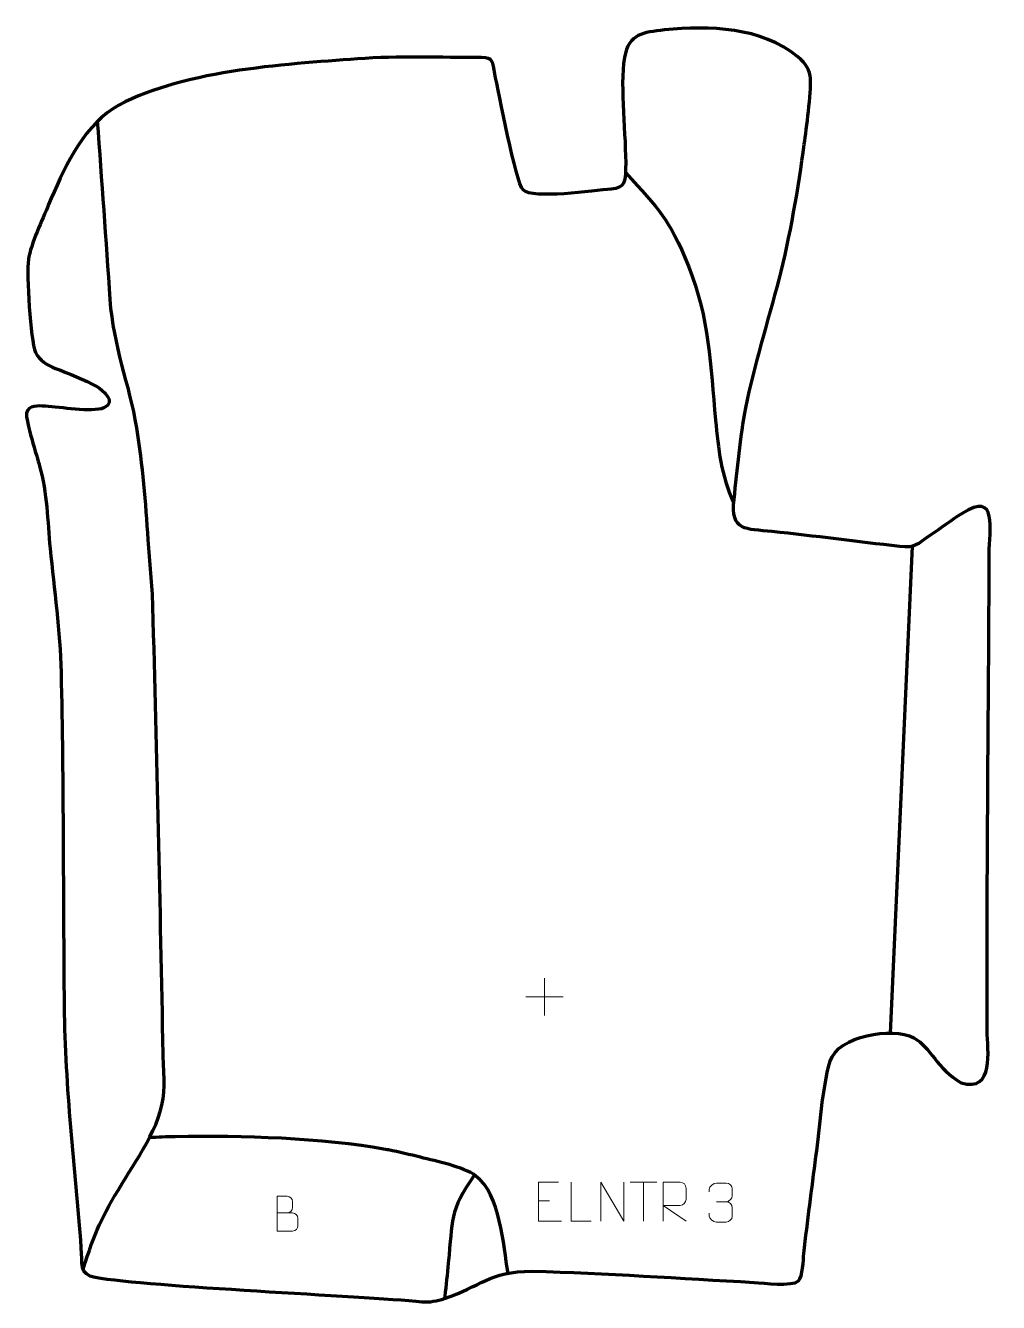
# Model space of a CAD drawing. Header units: millimetres. Extents: x -568 to 56, y -3 to 816.
import ezdxf

# ---------------------------------------------------------------- set-up
doc = ezdxf.new("R2010")
doc.units = ezdxf.units.MM
doc.header["$MEASUREMENT"] = 0
doc.layers.add('layer 2', color=7, linetype='Continuous')
doc.layers.add('layer 3', color=7, linetype='Continuous')

msp = doc.modelspace()

# ---------------------------------------------------------------- linework, layer by layer
at = {"layer": 'layer 2', "color": 142, "lineweight": 158}
for points, knots in [([(-531.0745, 17.8368), (-523.3452, 42.2003), (-519.2616, 51.0018), (-506.0305, 73.013), (-506.0305, 73.013), (-494.6216, 91.7307), (-478.7691, 113.2378), (-478.9941, 135.9737), (-478.9941, 135.9737), (-479.0598, 142.6087), (-479.469, 149.2681), (-479.6472, 155.9091), (-479.6472, 155.9091), (-481.4694, 251.6318), (-483.6492, 347.3463), (-486.2511, 443.0511), (-486.2511, 443.0511), (-486.6288, 456.9298), (-488.2227, 471.9062), (-489.1941, 485.9149), (-489.1941, 485.9149), (-490.8664, 510.0319), (-492.7463, 533.7498), (-496.5597, 557.6525), (-496.5597, 557.6525), (-501.3471, 586.4816), (-511.546, 609.6299), (-513.6084, 640.0004), (-513.6084, 640.0004), (-516.2011, 678.179), (-518.975, 716.3446), (-521.7102, 754.5131)], [0, 0, 0, 0, 0.11111111, 0.11111111, 0.11111111, 0.11111111, 0.22222222, 0.22222222, 0.22222222, 0.22222222, 0.33333333, 0.33333333, 0.33333333, 0.33333333, 0.44444444, 0.44444444, 0.44444444, 0.44444444, 0.55555556, 0.55555556, 0.55555556, 0.55555556, 0.66666667, 0.66666667, 0.66666667, 0.66666667, 0.77777778, 0.77777778, 0.77777778, 0.77777778, 1, 1, 1, 1]), ([(-183.0158, 721.4606), (-161.2608, 697.3635), (-155.4722, 693.0071), (-142.6609, 661.3661), (-142.6609, 661.3661), (-129.0423, 627.7316), (-128.6221, 598.1909), (-125.2178, 562.6476), (-125.2178, 562.6476), (-123.5108, 544.8252), (-121.5403, 526.6345), (-113.9545, 510.2074)], [0, 0, 0, 0, 0.25, 0.25, 0.25, 0.25, 0.5, 0.5, 0.5, 0.5, 1, 1, 1, 1]), ([(-258.3252, 15.4234), (-261.4277, 33.3119), (-263.5531, 66.443), (-278.9684, 77.8608), (-278.9684, 77.8608), (-287.105, 83.8874), (-304.3676, 87.3132), (-314.6008, 89.8826), (-314.6008, 89.8826), (-321.4331, 91.5982), (-328.2378, 93.1607), (-335.1385, 94.5775), (-335.1385, 94.5775), (-335.1385, 94.5775), (-335.9893, 94.7477), (-335.9893, 94.7477), (-335.9893, 94.7477), (-378.9088, 102.5454), (-428.2071, 103.6098), (-471.9042, 103.0893), (-471.9042, 103.0893), (-477.4455, 103.0232), (-482.941, 102.7543), (-488.4707, 102.4174)], [0, 0, 0, 0, 0.14285714, 0.14285714, 0.14285714, 0.14285714, 0.28571429, 0.28571429, 0.28571429, 0.28571429, 0.42857143, 0.42857143, 0.42857143, 0.42857143, 0.57142857, 0.57142857, 0.57142857, 0.57142857, 0.71428571, 0.71428571, 0.71428571, 0.71428571, 1, 1, 1, 1]), ([(-279.8794, 78.6365), (-296.3092, 54.7192), (-293.8551, 50.1501), (-296.7016, 21.9866), (-296.7016, 21.9866), (-297.418, 14.8983), (-298.1746, 7.8142), (-298.9357, 0.7305), (-298.9357, 0.7305), (-298.9357, 0.7305), (-299.0948, -0.7492), (-299.0948, -0.7492)], [0, 0, 0, 0, 0.25, 0.25, 0.25, 0.25, 0.5, 0.5, 0.5, 0.5, 1, 1, 1, 1])]:
    msp.add_open_spline(points, degree=3, knots=knots, dxfattribs=at)
msp.add_open_spline([(-12.8775, 169.5662), (-12.8775, 169.5662), (1.0518, 481.7936), (1.0518, 481.7936)], degree=3, dxfattribs=at)
at = {"layer": 'layer 2', "color": 250, "lineweight": 9}
for points in [[(-234.9661, 204.8061), (-234.9661, 204.8061), (-234.9661, 180.8282), (-234.9661, 180.8282)], [(-246.955, 192.8171), (-246.955, 192.8171), (-222.9771, 192.8171), (-222.9771, 192.8171)], [(-179.9597, 73.8137), (-179.9597, 73.8137), (-162.9725, 73.8137), (-162.9725, 73.8137)], [(-171.4659, 48.8837), (-171.4659, 48.8837), (-171.4659, 73.8372), (-171.4659, 73.8372)], [(-238.899, 61.9575), (-238.899, 61.9575), (-231.7309, 61.9575), (-231.7309, 61.9575)], [(-124.5643, 61.3604), (-124.5643, 61.3604), (-118.3679, 61.3604), (-118.3679, 61.3604)]]:
    msp.add_open_spline(points, degree=3, dxfattribs=at)
for points, knots in [([(-226.0251, 73.8372), (-226.0251, 73.8372), (-238.899, 73.8372), (-238.899, 73.8372), (-238.899, 73.8372), (-238.899, 73.8372), (-238.899, 48.8836), (-238.899, 48.8836), (-238.899, 48.8836), (-238.899, 48.8836), (-224.0332, 48.8836), (-224.0332, 48.8836)], [0, 0, 0, 0, 0.25, 0.25, 0.25, 0.25, 0.5, 0.5, 0.5, 0.5, 1, 1, 1, 1]), ([(-204.9916, 48.8836), (-204.9916, 48.8836), (-217.9407, 48.8836), (-217.9407, 48.8836), (-217.9407, 48.8836), (-217.9407, 48.8836), (-217.9407, 73.8372), (-217.9407, 73.8372)], [0, 0, 0, 0, 0.33333333, 0.33333333, 0.33333333, 0.33333333, 1, 1, 1, 1]), ([(-198.7935, 48.8837), (-198.7935, 48.8837), (-198.7935, 73.8372), (-198.7935, 73.8372), (-198.7935, 73.8372), (-198.7935, 73.8372), (-184.1387, 48.8837), (-184.1387, 48.8837), (-184.1387, 48.8837), (-184.1387, 48.8837), (-184.1387, 73.8372), (-184.1387, 73.8372)], [0, 0, 0, 0, 0.25, 0.25, 0.25, 0.25, 0.5, 0.5, 0.5, 0.5, 1, 1, 1, 1]), ([(-158.7982, 48.8837), (-158.7982, 48.8837), (-158.7982, 73.8372), (-158.7982, 73.8372), (-158.7982, 73.8372), (-155.2034, 73.8372), (-151.6079, 73.8372), (-148.0127, 73.8372), (-148.0127, 73.8372), (-145.6874, 73.7995), (-144.1301, 72.3095), (-144.1342, 69.9431), (-144.1342, 69.9431), (-144.1346, 67.9076), (-144.1346, 64.8482), (-144.1342, 62.8122), (-144.1342, 62.8122), (-144.1407, 60.9367), (-145.953, 58.9949), (-147.9625, 58.9758), (-147.9625, 58.9758), (-147.9625, 58.9758), (-158.7982, 58.9758), (-158.7982, 58.9758), (-158.7982, 58.9758), (-158.7982, 58.9758), (-144.1435, 48.8837), (-144.1435, 48.8837)], [0, 0, 0, 0, 0.125, 0.125, 0.125, 0.125, 0.25, 0.25, 0.25, 0.25, 0.375, 0.375, 0.375, 0.375, 0.5, 0.5, 0.5, 0.5, 0.625, 0.625, 0.625, 0.625, 0.75, 0.75, 0.75, 0.75, 1, 1, 1, 1]), ([(-129.274, 67.6056), (-129.274, 67.6056), (-129.274, 69.4628), (-129.274, 69.4628), (-129.274, 69.4628), (-129.2883, 71.2047), (-126.6238, 73.3228), (-124.5647, 73.3001), (-124.5647, 73.3001), (-122.5006, 73.3001), (-120.4366, 73.3001), (-118.3729, 73.3001), (-118.3729, 73.3001), (-116.1784, 73.3089), (-114.5801, 71.4621), (-114.5357, 69.55), (-114.5357, 69.55), (-114.5361, 68.1149), (-114.5361, 66.6798), (-114.5357, 65.2443), (-114.5357, 65.2443), (-114.5843, 63.5908), (-116.1869, 61.3608), (-118.3852, 61.3708), (-118.3852, 61.3708), (-116.1815, 61.3596), (-114.5735, 59.5564), (-114.5195, 57.4969), (-114.5195, 57.4969), (-114.5199, 55.7122), (-114.5199, 53.9275), (-114.5195, 52.1424), (-114.5195, 52.1424), (-114.5094, 50.081), (-116.5643, 48.3179), (-118.3852, 48.326), (-118.3852, 48.326), (-120.4505, 48.3263), (-122.5157, 48.3263), (-124.5813, 48.326), (-124.5813, 48.326), (-126.7499, 48.3375), (-129.2809, 50.7377), (-129.2995, 52.1995), (-129.2995, 52.1995), (-129.2995, 52.1995), (-129.2995, 54.1081), (-129.2995, 54.1081)], [0, 0, 0, 0, 0.07692308, 0.07692308, 0.07692308, 0.07692308, 0.15384615, 0.15384615, 0.15384615, 0.15384615, 0.23076923, 0.23076923, 0.23076923, 0.23076923, 0.30769231, 0.30769231, 0.30769231, 0.30769231, 0.38461538, 0.38461538, 0.38461538, 0.38461538, 0.46153846, 0.46153846, 0.46153846, 0.46153846, 0.53846154, 0.53846154, 0.53846154, 0.53846154, 0.61538462, 0.61538462, 0.61538462, 0.61538462, 0.69230769, 0.69230769, 0.69230769, 0.69230769, 0.76923077, 0.76923077, 0.76923077, 0.76923077, 0.84615385, 0.84615385, 0.84615385, 0.84615385, 1, 1, 1, 1]), ([(-406.462, 54.1457), (-403.203, 54.1461), (-399.9436, 54.1461), (-396.6839, 54.1457), (-396.6839, 54.1457), (-394.9146, 54.1302), (-393.1917, 52.5752), (-393.1917, 50.7394), (-393.1917, 50.7394), (-393.192, 49.7286), (-393.192, 46.9973), (-393.1917, 45.9862), (-393.1917, 45.9862), (-393.1758, 44.3221), (-394.5571, 42.5183), (-396.6365, 42.5335), (-396.6365, 42.5335), (-399.8965, 42.5338), (-403.1562, 42.5338), (-406.4155, 42.5335), (-406.4155, 42.5335), (-406.4155, 49.9839), (-406.4155, 57.434), (-406.4155, 64.8838), (-406.4155, 64.8838), (-404.2894, 64.8838), (-402.163, 64.8838), (-400.0365, 64.8838), (-400.0365, 64.8838), (-398.531, 64.8996), (-396.653, 63.1884), (-396.6371, 61.4307), (-396.6371, 61.4307), (-396.6375, 59.5801), (-396.6375, 59.4494), (-396.6371, 57.5985), (-396.6371, 57.5985), (-396.6217, 55.7479), (-398.2826, 54.1302), (-400.083, 54.1457)], [0, 0, 0, 0, 0.09090909, 0.09090909, 0.09090909, 0.09090909, 0.18181818, 0.18181818, 0.18181818, 0.18181818, 0.27272727, 0.27272727, 0.27272727, 0.27272727, 0.36363636, 0.36363636, 0.36363636, 0.36363636, 0.45454545, 0.45454545, 0.45454545, 0.45454545, 0.54545455, 0.54545455, 0.54545455, 0.54545455, 0.63636364, 0.63636364, 0.63636364, 0.63636364, 0.72727273, 0.72727273, 0.72727273, 0.72727273, 0.81818182, 0.81818182, 0.81818182, 0.81818182, 1, 1, 1, 1])]:
    msp.add_open_spline(points, degree=3, knots=knots, dxfattribs=at)
at = {"layer": 'layer 3', "color": 242, "lineweight": 158}
msp.add_open_spline([(-517.6402, 570.4909), (-509.2853, 574.2517), (-518.2527, 581.9797), (-522.3243, 584.2736), (-522.3243, 584.2736), (-529.8191, 588.496), (-540.5507, 592.6996), (-548.6882, 595.8699), (-548.6882, 595.8699), (-554.4365, 598.1115), (-558.5776, 600.7112), (-561.6582, 606.1416), (-561.6582, 606.1416), (-564.7006, 614.1491), (-567.5812, 656.3543), (-566.121, 665.7037), (-566.121, 665.7037), (-564.5481, 675.7754), (-557.2542, 691.008), (-553.1343, 700.9196), (-553.1343, 700.9196), (-544.1602, 722.5097), (-532.1032, 749.1983), (-511.9535, 762.4078), (-511.9535, 762.4078), (-471.0322, 786.7986), (-402.413, 790.9338), (-355.0094, 794.3998), (-355.0094, 794.3998), (-328.5343, 796.3356), (-301.8693, 795.1702), (-275.3426, 795.2003), (-275.3426, 795.2003), (-267.8392, 795.2165), (-268.2724, 792.2622), (-266.8221, 784.8985), (-266.8221, 784.8985), (-264.6546, 773.9534), (-253.3412, 715.0288), (-248.6869, 710.304), (-248.6869, 710.304), (-242.6915, 704.2178), (-203.3883, 709.8547), (-192.2537, 710.8648), (-192.2537, 710.8648), (-183.2815, 711.6995), (-183.238, 715.7868), (-182.9084, 723.9434), (-182.9084, 723.9434), (-182.5569, 745.1964), (-186.7938, 775.7989), (-183.7034, 795.282), (-183.7034, 795.282), (-180.7427, 810.7108), (-171.8259, 811.2909), (-157.9052, 813.0092), (-157.9052, 813.0092), (-128.7747, 815.7791), (-96.1904, 814.9709), (-72.332, 795.6477), (-72.332, 795.6477), (-66.8413, 791.2007), (-64.7747, 786.6467), (-64.3325, 781.7622), (-64.3325, 781.7622), (-63.7418, 772.0734), (-66.9799, 749.8836), (-68.3166, 739.6723), (-68.3166, 739.6723), (-71.9719, 711.75), (-77.4098, 680.1015), (-84.4399, 652.9712), (-84.4399, 652.9712), (-91.4626, 626.092), (-100.2842, 597.6253), (-105.8072, 570.6181), (-105.8072, 570.6181), (-109.5111, 551.6484), (-111.1706, 531.3014), (-113.3336, 512.0109), (-113.3336, 512.0109), (-115.6615, 491.2503), (-105.8919, 492.9574), (-88.8533, 491.217), (-88.8533, 491.217), (-61.4683, 488.3805), (-34.2763, 484.6425), (-6.9746, 481.6597), (-6.9746, 481.6597), (3.272, 480.5402), (3.7515, 482.9486), (12.2953, 488.6666), (12.2953, 488.6666), (19.049, 493.1968), (26.2599, 498.6297), (32.9281, 502.868), (32.9281, 502.868), (56.3046, 517.7262), (50.4334, 491.8892), (50.3614, 477.0585), (50.3614, 477.0585), (49.9905, 375.0779), (48.7483, 272.9048), (49.0416, 170.9518), (49.0416, 170.9518), (49.2499, 158.6912), (53.927, 131.2198), (32.3562, 137.6025), (32.3562, 137.6025), (16.5863, 146.6768), (13.0327, 160.4133), (1.9355, 166.4229), (1.9355, 166.4229), (-11.8257, 173.8751), (-46.4878, 167.8002), (-51.7512, 151.4475), (-51.7512, 151.4475), (-56.9303, 132.9021), (-58.1543, 109.7663), (-60.8069, 90.3174), (-60.8069, 90.3174), (-63.4591, 69.7767), (-66.2192, 48.7758), (-68.5644, 28.2398), (-68.5644, 28.2398), (-68.9999, 24.427), (-69.2145, 12.8568), (-71.9949, 10.5396), (-71.9949, 10.5396), (-76.341, 6.9176), (-94.5361, 9.1803), (-100.3647, 9.6395), (-100.3647, 9.6395), (-147.5878, 12.191), (-195.52, 15.5672), (-242.7342, 16.7997), (-242.7342, 16.7997), (-271.1703, 16.556), (-275.496, 6.9294), (-299.0948, -0.7492), (-299.0948, -0.7492), (-303.8492, -2.2962), (-308.745, -3.2507), (-313.6485, -2.769), (-313.6485, -2.769), (-351.9967, 0.9986), (-488.0647, 6.7122), (-523.3472, 12.9336), (-523.3472, 12.9336), (-534.0525, 14.8212), (-531.6144, 21.9001), (-532.3943, 31.7201), (-532.3943, 31.7201), (-536.5635, 84.2133), (-542.6006, 133.9845), (-543.1598, 186.9234), (-543.1598, 186.9234), (-543.9127, 258.2103), (-543.4946, 329.4895), (-545.1608, 400.7685), (-545.1608, 400.7685), (-545.8242, 427.4144), (-549.6556, 453.921), (-552.1992, 480.433), (-552.1992, 480.433), (-553.8278, 498.061), (-554.1999, 516.0175), (-558.9371, 533.1587), (-558.9371, 533.1587), (-560.4866, 538.7657), (-567.9689, 562.8404), (-567.4298, 567.1838), (-567.4298, 567.1838), (-566.0074, 572.5647), (-559.766, 571.8635), (-555.2205, 571.6226), (-555.2205, 571.6226), (-545.5212, 571.1083), (-525.9742, 567.4409), (-517.6402, 570.4909)], degree=3, knots=[0, 0, 0, 0, 0.02173913, 0.02173913, 0.02173913, 0.02173913, 0.04347826, 0.04347826, 0.04347826, 0.04347826, 0.06521739, 0.06521739, 0.06521739, 0.06521739, 0.08695652, 0.08695652, 0.08695652, 0.08695652, 0.10869565, 0.10869565, 0.10869565, 0.10869565, 0.13043478, 0.13043478, 0.13043478, 0.13043478, 0.15217391, 0.15217391, 0.15217391, 0.15217391, 0.17391304, 0.17391304, 0.17391304, 0.17391304, 0.19565217, 0.19565217, 0.19565217, 0.19565217, 0.2173913, 0.2173913, 0.2173913, 0.2173913, 0.23913043, 0.23913043, 0.23913043, 0.23913043, 0.26086957, 0.26086957, 0.26086957, 0.26086957, 0.2826087, 0.2826087, 0.2826087, 0.2826087, 0.30434783, 0.30434783, 0.30434783, 0.30434783, 0.32608696, 0.32608696, 0.32608696, 0.32608696, 0.34782609, 0.34782609, 0.34782609, 0.34782609, 0.36956522, 0.36956522, 0.36956522, 0.36956522, 0.39130435, 0.39130435, 0.39130435, 0.39130435, 0.41304348, 0.41304348, 0.41304348, 0.41304348, 0.43478261, 0.43478261, 0.43478261, 0.43478261, 0.45652174, 0.45652174, 0.45652174, 0.45652174, 0.47826087, 0.47826087, 0.47826087, 0.47826087, 0.5, 0.5, 0.5, 0.5, 0.52173913, 0.52173913, 0.52173913, 0.52173913, 0.54347826, 0.54347826, 0.54347826, 0.54347826, 0.56521739, 0.56521739, 0.56521739, 0.56521739, 0.58695652, 0.58695652, 0.58695652, 0.58695652, 0.60869565, 0.60869565, 0.60869565, 0.60869565, 0.63043478, 0.63043478, 0.63043478, 0.63043478, 0.65217391, 0.65217391, 0.65217391, 0.65217391, 0.67391304, 0.67391304, 0.67391304, 0.67391304, 0.69565217, 0.69565217, 0.69565217, 0.69565217, 0.7173913, 0.7173913, 0.7173913, 0.7173913, 0.73913043, 0.73913043, 0.73913043, 0.73913043, 0.76086957, 0.76086957, 0.76086957, 0.76086957, 0.7826087, 0.7826087, 0.7826087, 0.7826087, 0.80434783, 0.80434783, 0.80434783, 0.80434783, 0.82608696, 0.82608696, 0.82608696, 0.82608696, 0.84782609, 0.84782609, 0.84782609, 0.84782609, 0.86956522, 0.86956522, 0.86956522, 0.86956522, 0.89130435, 0.89130435, 0.89130435, 0.89130435, 0.91304348, 0.91304348, 0.91304348, 0.91304348, 0.93478261, 0.93478261, 0.93478261, 0.93478261, 0.95652174, 0.95652174, 0.95652174, 0.95652174, 1, 1, 1, 1], dxfattribs=at)

doc.saveas('drawing.dxf')
